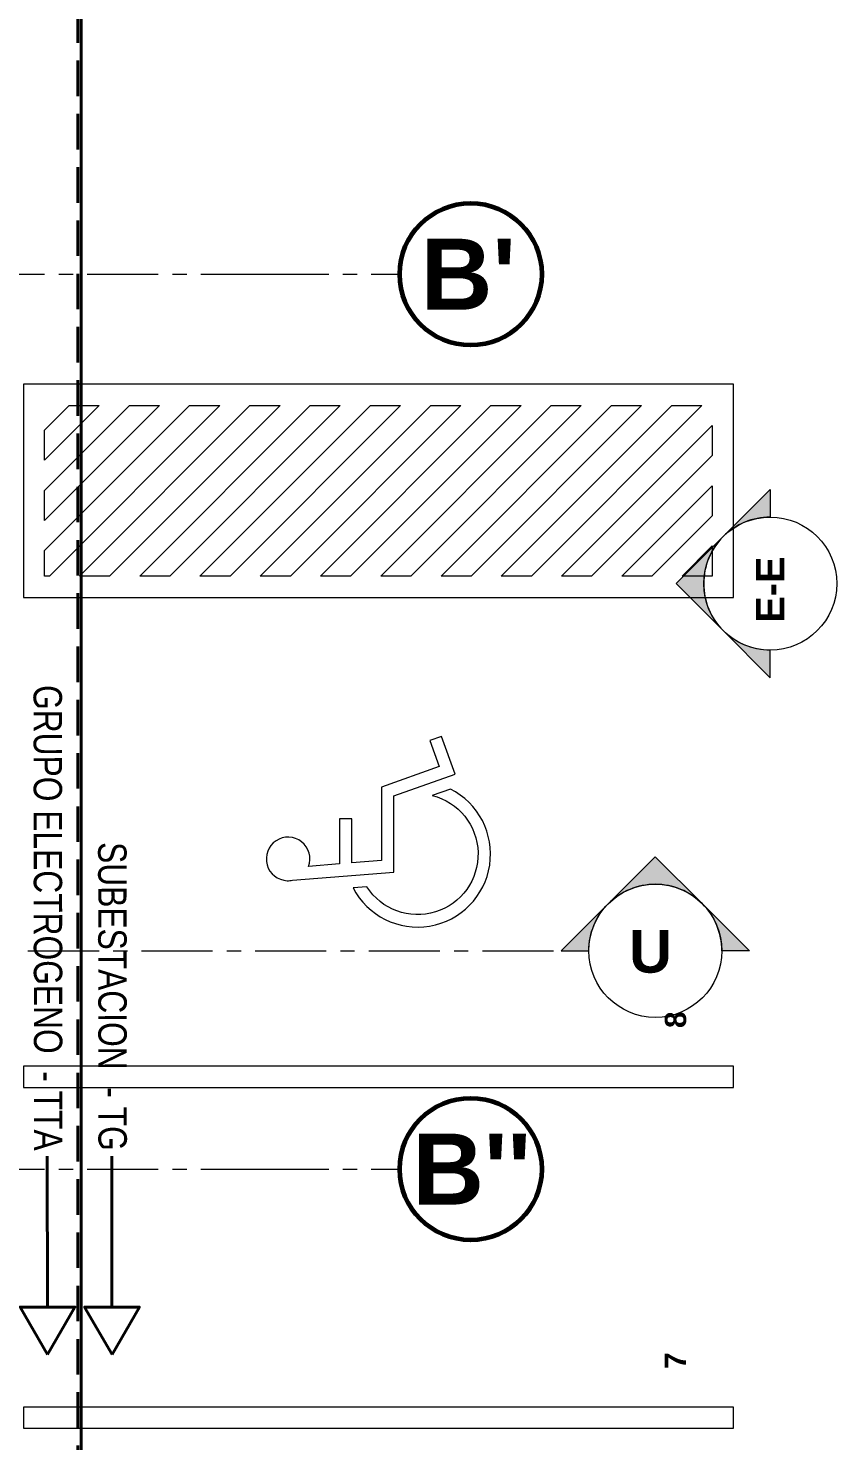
# Model space of a CAD drawing. Header units: inches. Extents: x -38 to 5698, y -33 to 92.
# Drawn here: x 52.95 to 58.65, y 18.49 to 28.43 of the extents above; entities that cross this region are included whole.
import ezdxf

# ---------------------------------------------------------------- set-up
doc = ezdxf.new("R2010")
doc.units = ezdxf.units.IN
doc.header["$MEASUREMENT"] = 0
doc.header["$PDMODE"] = 1
for name, pattern in [('CONTINUA', [0]), ('HIDDENX2', [0.75, 0.5, -0.25]), ('Punto & Raya', [0.65, 0.5, -0.075, 0, -0.075])]:
    doc.linetypes.add(name, pattern=pattern)
for name, color, linetype in [('02 _ ARQ _ ALB _ Ejes Generales', 7, 'Continuous'), ('Interior - Equipamiento', 7, 'Continuous'), ('Marcador - Alzados', 7, 'Continuous'), ('Marcador - Secciones', 251, 'Continuous')]:
    doc.layers.add(name, color=color, linetype=linetype)
doc.layers.add('conductor electrico de suministro de energia a sub tableros', color=1, linetype='Continuous', lineweight=0)
doc.layers.add('TOMA', color=140, linetype='Continuous', lineweight=40)
doc.styles.add('Estilo_Generado_1', font='swisseb.ttf')
doc.styles.add('Estilo_Generado_8', font='arialbd.ttf')
doc.styles.add('ROMANS 150', font='arial.ttf', dxfattribs={"width": 0.8, "height": 0.48})

msp = doc.modelspace()

# ---------------------------------------------------------------- hatches: boundary and pattern name
at = {"layer": 'Marcador - Alzados', "linetype": 'Continuous', "lineweight": 13}
for points in [[(58.1787, 25.1844), (57.8474, 24.8532, -0.198912), (58.1787, 24.9904)], [(57.8474, 24.8532), (57.5162, 24.5219), (57.8474, 24.1907, -0.414214)], [(58.1787, 23.8594), (58.1787, 24.0535, -0.198912), (57.8474, 24.1907)]]:
    msp.add_hatch(color=7, dxfattribs=at).paths.add_polyline_path(points)
at = {"layer": 'Marcador - Secciones', "linetype": 'Continuous', "lineweight": 13}
for points in [[(57.7009, 22.2679), (57.3697, 22.5992), (57.0384, 22.2679, -0.414214)], [(56.7072, 21.9367), (56.9012, 21.9367, -0.198912), (57.0384, 22.2679)], [(58.0322, 21.9367), (57.7009, 22.2679, -0.198912), (57.8381, 21.9367)]]:
    msp.add_hatch(color=7, dxfattribs=at).paths.add_polyline_path(points)

# ---------------------------------------------------------------- linework, layer by layer
at = {"layer": '02 _ ARQ _ ALB _ Ejes Generales', "color": 252, "linetype": 'Punto & Raya', "lineweight": 13}
for p, q in [((48.57, 26.7), (54.57, 26.7)), ((54.57, 26.7), (55.57, 26.7)), ((48.57, 20.4), (54.57, 20.4)), ((54.57, 20.4), (55.57, 20.4))]:
    msp.add_line(p, q, dxfattribs=at)
at = {"layer": '02 _ ARQ _ ALB _ Ejes Generales', "color": 7, "linetype": 'Continuous', "lineweight": 60}
for centre in [(56.07, 26.7), (56.07, 20.4)]:
    msp.add_circle(centre, 0.5, dxfattribs=at)
at = {"layer": '02 _ ARQ _ ALB _ Ejes Generales', "color": 7, "linetype": 'Punto & Raya', "lineweight": 13}
for p in [(54.57, 26.7), (54.57, 26.7), (54.57, 20.4), (54.57, 20.4)]:
    msp.add_point(p, dxfattribs=at)
at = {"layer": 'conductor electrico de suministro de energia a sub tableros', "lineweight": 40}
for p, q in [((53.326, 34.9448, -0.0001), (53.326, 10.2119, -0.0008)), ((53.5428, 20.4912), (53.5439, 19.4283))]:
    msp.add_line(p, q, dxfattribs=at)
msp.add_lwpolyline([(53.5442, 19.094), (53.7369, 19.4285), (53.3509, 19.4281)], close=True, dxfattribs=at)
at = {"layer": 'Interior - Equipamiento', "color": 252, "linetype": 'Continuous', "lineweight": 13, "flags": 128}
for points in [[(57.92, 24.425), (57.92, 25.925), (52.92, 25.925), (52.92, 24.425)], [(54.3031, 25.775), (53.1031, 24.575), (53.07, 24.575), (53.07, 24.754), (54.0909, 25.775)], [(53.8788, 25.775), (53.07, 24.9662), (53.07, 25.1783), (53.6667, 25.775)], [(53.4545, 25.775), (53.07, 25.3904), (53.07, 25.6026), (53.2424, 25.775)], [(54.7273, 25.775), (53.5273, 24.575), (53.3152, 24.575), (54.5152, 25.775)], [(55.1516, 25.775), (53.9516, 24.575), (53.7395, 24.575), (54.9395, 25.775)], [(55.5758, 25.775), (54.3758, 24.575), (54.1637, 24.575), (55.3637, 25.775)], [(56.0001, 25.775), (54.8001, 24.575), (54.588, 24.575), (55.788, 25.775)], [(56.4244, 25.775), (55.2244, 24.575), (55.0122, 24.575), (56.2122, 25.775)], [(56.8486, 25.775), (55.6486, 24.575), (55.4365, 24.575), (56.6365, 25.775)], [(57.2729, 25.775), (56.0729, 24.575), (55.8608, 24.575), (57.0608, 25.775)], [(57.6972, 25.775), (56.4972, 24.575), (56.285, 24.575), (57.485, 25.775)], [(57.77, 25.4235), (56.9214, 24.575), (56.7093, 24.575), (57.77, 25.6357)], [(57.77, 24.9993), (57.3457, 24.575), (57.1336, 24.575), (57.77, 25.2114)], [(57.77, 24.575), (57.5578, 24.575), (57.77, 24.7871)], [(57.92, 20.975), (57.92, 21.125), (52.92, 21.125), (52.92, 20.975)], [(57.92, 18.575), (57.92, 18.725), (52.92, 18.725), (52.92, 18.575)]]:
    msp.add_lwpolyline(points, close=True, dxfattribs=at)
for points in [[(54.7773, 22.4304, 0.06224), (54.8152, 22.4335), (55.5296, 22.4907), (55.5296, 23.0268), (55.9601, 23.1809), (55.8653, 23.4458), (55.7827, 23.4163), (55.848, 23.2339), (55.4419, 23.0886), (55.4419, 22.5717), (55.2335, 22.555), (55.2335, 22.8664), (55.1458, 22.8664), (55.1458, 22.5479), (54.9279, 22.5305, 3.065684)], [(55.7988, 23.03, -1.473184), (55.3382, 22.3874), (55.2414, 22.3797, 1.373115), (55.9264, 23.0757)]]:
    msp.add_lwpolyline(points, format="xyb", close=True, dxfattribs=at)
at = {"layer": 'Marcador - Alzados', "color": 7, "linetype": 'Continuous', "lineweight": 13, "flags": 128}
for points in [[(58.1787, 25.1844), (58.1787, 24.9904, 0.198912), (57.8474, 24.8532)], [(57.8474, 24.8532, 0.414214), (57.8474, 24.1907), (57.5162, 24.5219)], [(58.1787, 23.8594), (58.1787, 24.0535, -0.198912), (57.8474, 24.1907)]]:
    msp.add_lwpolyline(points, format="xyb", close=True, dxfattribs=at)
at = {"layer": 'Marcador - Alzados', "color": 7, "linetype": 'Continuous', "lineweight": 13}
msp.add_circle((58.1787, 24.5219), 0.4685, dxfattribs=at)
at = {"layer": 'Marcador - Secciones', "color": 251, "linetype": 'Punto & Raya', "lineweight": 13}
msp.add_line((28.9526, 21.9367), (56.7072, 21.9367), dxfattribs=at)
at = {"layer": 'Marcador - Secciones', "color": 7, "linetype": 'Continuous', "lineweight": 13, "flags": 128}
for points in [[(57.7009, 22.2679, 0.414214), (57.0384, 22.2679), (57.3697, 22.5992)], [(56.7072, 21.9367), (56.9012, 21.9367, -0.198912), (57.0384, 22.2679)], [(58.0322, 21.9367), (57.8381, 21.9367, 0.198912), (57.7009, 22.2679)]]:
    msp.add_lwpolyline(points, format="xyb", close=True, dxfattribs=at)
at = {"layer": 'Marcador - Secciones', "color": 7, "linetype": 'Continuous', "lineweight": 13}
msp.add_circle((57.3697, 21.9367), 0.4685, dxfattribs=at)
at = {"layer": 'TOMA', "color": 2, "linetype": 'HIDDENX2', "ltscale": 0.5}
msp.add_line((53.3038, 34.9537, -0.0009), (53.3039, 10.2383, -0.0005), dxfattribs=at)
at = {"layer": 'TOMA', "color": 2, "linetype": 'CONTINUA', "ltscale": 0.5}
msp.add_line((53.0886, 20.4912), (53.0897, 19.4283), dxfattribs=at)
msp.add_lwpolyline([(53.09, 19.094), (53.2827, 19.4285), (52.8967, 19.4281)], close=True, dxfattribs=at)

# ---------------------------------------------------------------- texts
at = {"layer": '02 _ ARQ _ ALB _ Ejes Generales', "color": 7, "lineweight": 30, "char_height": 0.5, "attachment_point": 1, "style": 'Estilo_Generado_1'}
for s, insert in [("\\A1;{\\pql;\\pt0;\\fSwis721 Ex BT|b1|i0|c0|p34;B'}", (55.718, 26.95)), ("\\A1;{\\pql;\\pt0;\\fSwis721 Ex BT|b1|i0|c0|p34;B''}", (55.6585, 20.65))]:
    msp.add_mtext(s, dxfattribs=dict(at, insert=insert))
at = {"layer": 'conductor electrico de suministro de energia a sub tableros', "lineweight": 40, "insert": (53.5461, 21.6154), "char_height": 0.2, "attachment_point": 5, "rotation": 270.0596, "style": 'ROMANS 150'}
msp.add_mtext('SUBESTACION  - TG', dxfattribs=at)
at = {"layer": 'Interior - Equipamiento', "color": 252, "lineweight": 13, "char_height": 0.15, "attachment_point": 4, "rotation": 90, "style": 'Estilo_Generado_8'}
for s, insert in [('\\A1;{\\pql;\\fArial|b1|i0|c0|p34;8}', (57.5127, 21.3931)), ('\\A1;{\\pql;\\fArial|b1|i0|c0|p34;8}', (57.5127, 21.3931)), ('\\A1;{\\pql;\\fArial|b1|i0|c0|p34;7}', (57.5114, 18.9931))]:
    msp.add_mtext(s, dxfattribs=dict(at, insert=insert))
at = {"layer": 'Marcador - Alzados', "color": 5, "lineweight": 35, "insert": (58.2787, 24.2467), "char_height": 0.2, "attachment_point": 7, "rotation": 90, "style": 'Estilo_Generado_1'}
msp.add_mtext('\\A1;{\\pql;\\pt0;\\fSwis721 Ex BT|b1|i0|c0|p34;E-E}', dxfattribs=at)
at = {"layer": 'Marcador - Secciones', "color": 5, "lineweight": 25, "insert": (57.1845, 21.7788), "char_height": 0.3, "attachment_point": 7, "style": 'Estilo_Generado_1'}
msp.add_mtext('\\A1;{\\pql;\\pt0;\\fSwis721 Ex BT|b1|i0|c0|p34;U}', dxfattribs=at)
at = {"layer": 'TOMA', "color": 2, "linetype": 'HIDDENX2', "ltscale": 0.5, "insert": (53.0919, 22.1688), "char_height": 0.2, "attachment_point": 5, "rotation": 270.0596, "style": 'ROMANS 150'}
msp.add_mtext('GRUPO ELECTROGENO  - TTA', dxfattribs=at)

doc.saveas('drawing.dxf')
